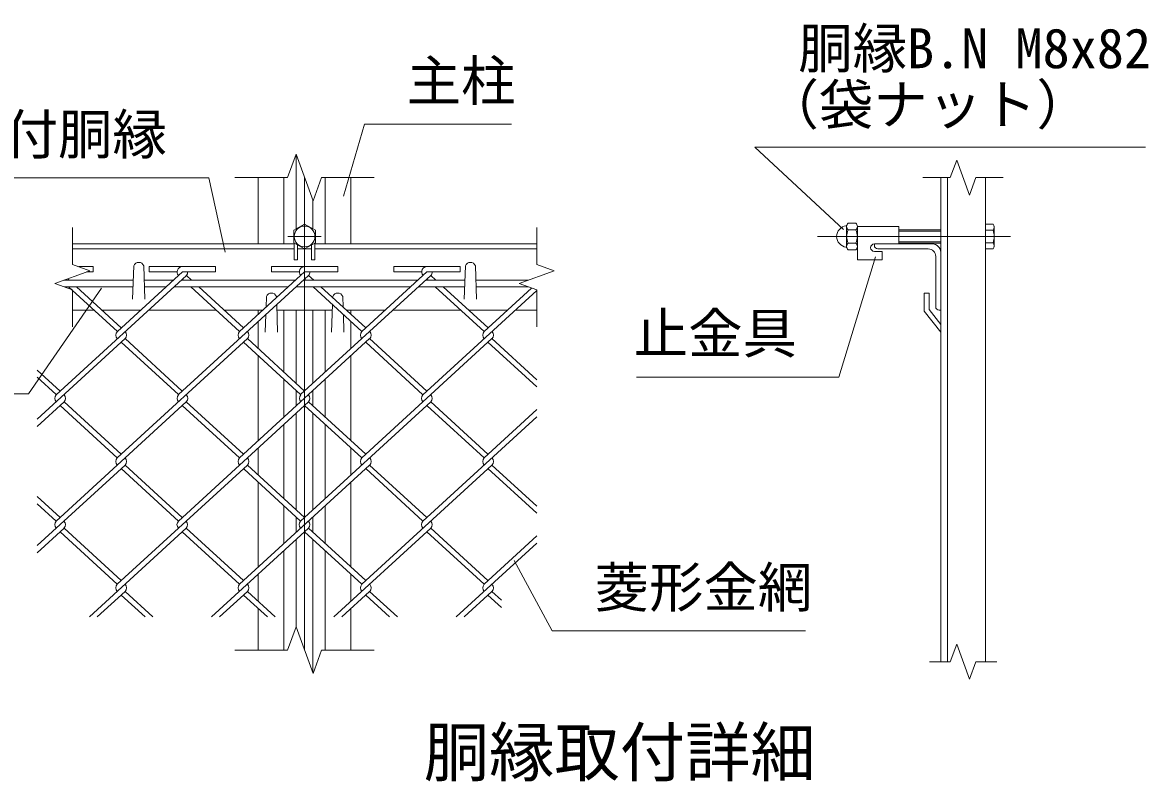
# Model space of a CAD drawing. Units: millimetres, scale not verified. Extents: x -4200 to 4200, y -2970 to 2970.
# Drawn here: x 1611 to 2969, y 70 to 985 of the extents above; entities that cross this region are included whole.
import ezdxf
from ezdxf.enums import TextEntityAlignment as Align

# ---------------------------------------------------------------- set-up
doc = ezdxf.new("R2010")
doc.units = ezdxf.units.MM
doc.header["$LTSCALE"] = 20
doc.linetypes.add('USER1', pattern=[50.8, 31.75, -6.35, 6.35, -6.35])
for name, color, linetype, lineweight in [('0-0_D-STR1', 1, 'Continuous', 18), ('0-1_D-BMK', 2, 'USER1', 13), ('0-2_D-STR-DIM', 7, 'Continuous', 9), ('0-3_D-STR3', 3, 'Continuous', 13), ('0-7_D-STR-TXT', 7, 'Continuous', 9), ('0-8_0', 7, 'Continuous', 9), ('0-A_D-STR2', 7, 'Continuous', 9)]:
    doc.layers.add(name, color=color, linetype=linetype, lineweight=lineweight)
doc.layers.add('0-9_D-TTL-TXT', color=7, linetype='Continuous')
doc.styles.add('ＭＳ ゴシック', font='')
doc.styles.get('ＭＳ ゴシック').set_extended_font_data('MS Gothic')

msp = doc.modelspace()

# ---------------------------------------------------------------- linework, layer by layer
at = {"layer": '0-0_D-STR1'}
for p, q in [((1940.8, 825.49), (1940.8, 736.26)), ((1894.8, 718.02), (1894.8, 798.02)), ((1925.8, 718.02), (1925.8, 798.02)), ((1975.8, 718.02), (1975.8, 798.02)), ((2006.8, 718.02), (2006.8, 798.02)), ((2718.11, 214.07), (2718.11, 798.02)), ((2726.11, 214.07), (2726.11, 798.02)), ((2772.11, 214.07), (2772.11, 798.02)), ((1960.8, 770.54), (1960.8, 736.26)), ((1670.8, 718.02), (1938.3, 718.02)), ((1670.8, 712.02), (1938.3, 712.02)), ((1942.3, 712.02), (1959.3, 712.02)), ((1963.3, 718.02), (2230.8, 718.02)), ((1963.3, 712.02), (2230.8, 712.02)), ((2638.11, 716.02), (2638.11, 718.02)), ((2638.11, 718.02), (2708.11, 718.02)), ((2642.11, 712.02), (2703.11, 712.02)), ((2718.11, 708.02), (2718.11, 638.02)), ((2712.11, 703.02), (2712.11, 642.02)), ((1744.8, 691.76), (1743.4, 651.51)), ((1756.8, 691.76), (1758.21, 651.51)), ((2144.8, 691.76), (2143.4, 651.51)), ((2156.8, 691.76), (2158.21, 651.51)), ((1904.8, 654.77), (1904.34, 641.56)), ((1916.8, 654.77), (1916.86, 653.04)), ((1984.8, 654.77), (1984.75, 653.23)), ((1996.8, 654.77), (1997.26, 641.76)), ((2704.11, 658.77), (2704.11, 639.02)), ((1917.15, 644.83), (1918.3, 611.77)), ((1984.45, 644.81), (1983.3, 611.77)), ((2704.11, 639.02), (2718.11, 620.92)), ((1670.8, 638.02), (1696.98, 638.02)), ((1706.43, 638.02), (1753.02, 638.02)), ((1762.49, 638.02), (1844.44, 638.02)), ((1853.89, 638.02), (1900.47, 638.02)), ((1894.8, 632.82), (1894.8, 638.02)), ((1904.04, 632.82), (1903.3, 611.77)), ((1917.39, 638.02), (1984.22, 638.02)), ((1925.8, 563.46), (1925.8, 638.02)), ((1940.8, 638.02), (1940.8, 549.72)), ((1960.8, 638.02), (1960.8, 549.72)), ((1975.8, 563.46), (1975.8, 638.02)), ((1997.57, 632.8), (1998.3, 611.77)), ((2047.93, 638.02), (2001.34, 638.02)), ((2006.8, 633.02), (2006.8, 638.02)), ((2139.33, 638.02), (2057.17, 638.02)), ((2195.38, 638.02), (2148.8, 638.02)), ((2230.8, 638.02), (2204.86, 638.02)), ((2698.11, 636.77), (2718.11, 611.77)), ((2716.11, 638.02), (2718.11, 638.02)), ((1894.8, 591.85), (1894.8, 624.36)), ((2006.8, 591.87), (2006.8, 624.34)), ((2718.11, 620.92), (2718.11, 611.77)), ((1894.8, 480.56), (1894.8, 583.19)), ((2006.8, 480.56), (2006.8, 583.19)), ((1925.8, 508.97), (1925.8, 554.78)), ((1975.8, 508.97), (1975.8, 554.78)), ((1940.8, 541.04), (1940.8, 522.71)), ((1960.8, 541.04), (1960.8, 522.71)), ((1940.8, 514.03), (1940.8, 397.24)), ((1960.8, 514.03), (1960.8, 397.24)), ((1925.8, 410.98), (1925.8, 500.28)), ((1975.8, 410.98), (1975.8, 500.28)), ((1894.8, 439.39), (1894.8, 471.88)), ((2006.8, 439.39), (2006.8, 471.88)), ((1894.8, 328.08), (1894.8, 430.71)), ((2006.8, 328.08), (2006.8, 430.71)), ((1925.8, 356.49), (1925.8, 402.3)), ((1975.8, 356.49), (1975.8, 402.3)), ((1940.8, 388.56), (1940.8, 370.23)), ((1960.8, 388.56), (1960.8, 370.23)), ((1940.8, 361.55), (1940.8, 255.49)), ((1960.8, 361.55), (1960.8, 200.54)), ((1925.8, 228.02), (1925.8, 347.81)), ((1975.8, 228.02), (1975.8, 347.81)), ((1894.8, 286.91), (1894.8, 319.4)), ((2006.8, 286.91), (2006.8, 319.4)), ((1894.8, 228.02), (1894.8, 278.23)), ((2006.8, 228.02), (2006.8, 278.23))]:
    msp.add_line(p, q, dxfattribs=at)
msp.add_lwpolyline([(2704.11, 658.77), (2698.11, 658.77), (2698.11, 636.77)], dxfattribs=at)
for centre, radius, start, end in [((2642.11, 716.02), 4, 180, 270), ((2703.11, 703.02), 9, 0, 90), ((2708.11, 708.02), 10, 0, 90), ((1750.8, 689.26), 6.5, 22.61986, 157.38014), ((2150.8, 689.26), 6.5, 22.61986, 157.38014), ((1910.8, 652.27), 6.5, 22.61986, 157.38014), ((1990.8, 652.27), 6.5, 22.61986, 157.38014), ((2716.11, 642.02), 4, 180, 270)]:
    msp.add_arc(centre, radius, start, end, dxfattribs=at)
at = {"layer": '0-1_D-BMK'}
for p, q in [((1950.8, 798.02), (1950.8, 228.02)), ((1970.8, 727.02), (1930.8, 727.02)), ((2569.65, 727.02), (2802.11, 727.02))]:
    msp.add_line(p, q, dxfattribs=at)
at = {"layer": '0-2_D-STR-DIM'}
for p, q in [((1930.28, 798.02), (1866.8, 798.02)), ((2034.8, 798.02), (1971.32, 798.02)), ((2696.61, 798.02), (2729.72, 798.02)), ((2760.5, 798.02), (2793.61, 798.02)), ((1670.8, 738.02), (1670.8, 693.41)), ((2230.8, 738.02), (2230.8, 693.41)), ((1691.95, 685.71), (1670.8, 693.41)), ((1649.66, 670.32), (1691.95, 685.71)), ((1670.8, 662.63), (1649.66, 670.32)), ((1670.8, 662.63), (1670.8, 618.02)), ((2230.8, 662.63), (2230.8, 618.02)), ((1930.28, 228.02), (1940.54, 256.21)), ((1940.54, 256.21), (1961.06, 199.83)), ((2737.42, 235.21), (2729.72, 214.07)), ((2752.81, 192.93), (2737.42, 235.21)), ((1930.28, 228.02), (1866.8, 228.02)), ((1961.06, 199.83), (1971.32, 228.02)), ((2034.8, 228.02), (1971.32, 228.02)), ((2704.61, 214.07), (2729.72, 214.07)), ((2760.5, 214.07), (2752.81, 192.93)), ((2760.5, 214.07), (2785.61, 214.07))]:
    msp.add_line(p, q, dxfattribs=at)
for points in [[(1930.28, 798.02), (1940.54, 826.21), (1961.06, 769.83), (1971.32, 798.02)], [(2760.5, 798.02), (2752.81, 776.87), (2737.42, 819.16), (2729.72, 798.02)], [(2230.8, 662.63), (2209.66, 670.32), (2251.95, 685.71), (2230.8, 693.41)]]:
    msp.add_lwpolyline(points, dxfattribs=at)
at = {"layer": '0-3_D-STR3'}
for p, q in [((2604.61, 739.49), (2604.61, 714.79)), ((2604.61, 739.49), (2604.61, 714.79)), ((2615.61, 743.22), (2606.61, 743.22)), ((2606.61, 735.12), (2615.61, 735.12)), ((2617.61, 739.49), (2617.61, 714.79)), ((2617.61, 739.49), (2617.61, 714.79)), ((2617.61, 739.02), (2667.61, 739.02)), ((2617.61, 739.02), (2617.61, 699.02)), ((2667.61, 739.02), (2667.61, 718.02)), ((2718.11, 735.02), (2667.61, 735.02)), ((2718.11, 733.52), (2667.61, 733.52)), ((2772.11, 742.03), (2781.32, 742.03)), ((2772.11, 742.03), (2772.11, 712.01)), ((2772.11, 734.52), (2781.32, 734.52)), ((2782.71, 739.62), (2781.32, 742.03)), ((2782.71, 739.62), (2782.71, 714.42)), ((2718.11, 720.52), (2667.61, 720.52)), ((1938.3, 719.22), (1938.3, 699.02)), ((1942.3, 716.91), (1942.3, 699.02)), ((1959.3, 716.91), (1959.3, 699.02)), ((1963.3, 719.22), (1963.3, 699.02)), ((2606.61, 718.92), (2615.61, 718.92)), ((2615.61, 710.82), (2606.61, 710.82)), ((2638.11, 718.02), (2667.61, 718.02)), ((2638.11, 709.02), (2647.61, 709.02)), ((2647.61, 709.02), (2647.61, 699.02)), ((2718.11, 719.02), (2667.61, 719.02)), ((2772.11, 719.51), (2781.32, 719.51)), ((2772.11, 712.01), (2781.32, 712.01)), ((2782.71, 714.42), (2781.32, 712.01)), ((1938.3, 699.02), (1942.3, 699.02)), ((1959.3, 699.02), (1963.3, 699.02)), ((2617.61, 699.02), (2647.61, 699.02)), ((1660.48, 674.26), (1744.19, 674.26)), ((1660.82, 666.26), (1743.91, 666.26)), ((1757.41, 674.26), (1792.57, 674.26)), ((1757.69, 666.26), (1783.84, 666.26)), ((1793.31, 666.26), (1931.3, 666.26)), ((1802.04, 674.26), (1940.03, 674.26)), ((1940.53, 666.26), (2078.75, 666.26)), ((1949.26, 674.26), (2087.48, 674.26)), ((2087.99, 666.26), (2143.91, 666.26)), ((2096.72, 674.26), (2144.19, 674.26)), ((2157.41, 674.26), (2220.48, 674.26)), ((2157.69, 666.26), (2220.82, 666.26))]:
    msp.add_line(p, q, dxfattribs=at)
msp.add_lwpolyline([(1963.8, 734.52), (1950.8, 742.03), (1937.8, 734.52), (1937.8, 719.51), (1950.8, 712.01), (1963.8, 719.51)], close=True, dxfattribs=at)
msp.add_circle((1950.8, 727.02), 12.5, dxfattribs=at)
for centre, radius, start, end in [((2605.61, 727.02), 13, 97.16806, 262.83194), ((2603.87, 740.91), 1, 277.16806, 350.16084), ((2609.69, 739.17), 5.08, 127.21089, 232.78911), ((2622.02, 727.02), 17.4, 152.26063, 207.73937), ((2600.21, 727.02), 17.4, 332.26063, 27.73937), ((2612.54, 739.17), 5.08, 307.21089, 52.78911), ((2775.84, 738.28), 6.64, 325.61585, 34.38415), ((2757.64, 727.02), 24.84, 342.4121, 17.5879), ((2603.87, 713.13), 1, 16.57981, 82.83194), ((2609.71, 714.87), 5.1, 127.42505, 232.57495), ((2612.51, 714.87), 5.1, 307.42505, 52.57495), ((2638.11, 713.52), 4.5, 90, 270), ((2775.84, 715.76), 6.64, 325.61585, 34.38415)]:
    msp.add_arc(centre, radius, start, end, dxfattribs=at)
at = {"layer": '0-7_D-STR-TXT'}
for points in [[(2965.03, 834.91), (2493.81, 834.91), (2601.03, 735.25)], [(1526.3, 797.88), (1835.34, 797.88), (1854.84, 708.3)], [(2351.22, 557.47), (2595.04, 557.47), (2639.36, 702.62)], [(1436.83, 537.13), (1617.7, 537.13), (1705.69, 664.61)], [(2555.05, 251.11), (2249.55, 251.11), (2203.66, 336.19)]]:
    msp.add_lwpolyline(points, dxfattribs=at)
at = {"layer": '0-8_0'}
msp.add_lwpolyline([(2200.39, 862.71), (2023.07, 862.71), (1997.61, 775.57)], dxfattribs=at)
at = {"layer": '0-A_D-STR2'}
for p, q in [((1808.19, 679.89), (1651.27, 536.11)), ((1678.43, 690.63), (1696, 690.63)), ((1687.88, 684.23), (1696, 684.23)), ((1696, 684.23), (1696, 690.63)), ((1803.45, 684.23), (1724.99, 612.33)), ((1763.45, 684.23), (1763.45, 690.63)), ((1763.45, 690.63), (1843.45, 690.63)), ((1763.45, 684.23), (1797.03, 684.23)), ((1955.53, 680), (1798.61, 536.21)), ((1803.45, 684.23), (1843.45, 684.23)), ((1814.34, 674.26), (1808.19, 679.89)), ((1843.45, 684.23), (1843.45, 690.63)), ((1950.91, 684.23), (1872.44, 612.33)), ((1910.91, 684.23), (1910.91, 690.63)), ((1910.91, 690.63), (1990.91, 690.63)), ((1910.91, 684.23), (1944.48, 684.23)), ((2102.98, 680), (1946.07, 536.21)), ((1950.91, 684.23), (1990.91, 684.23)), ((1961.79, 674.26), (1955.53, 680)), ((1990.91, 684.23), (1990.91, 690.63)), ((2098.47, 684.33), (2019.9, 612.33)), ((2058.47, 684.33), (2058.47, 690.73)), ((2058.47, 690.73), (2138.47, 690.73)), ((2058.47, 684.33), (2092.05, 684.33)), ((2098.47, 684.33), (2138.47, 684.33)), ((2109.25, 674.26), (2102.98, 680)), ((2138.47, 684.33), (2138.47, 690.73)), ((1666.88, 674.26), (1665.06, 675.93)), ((1724.99, 612.33), (1666.14, 666.26)), ((1729.73, 616.67), (1675.61, 666.26)), ((1804.86, 674.26), (1803.45, 675.55)), ((1872.44, 612.33), (1813.59, 666.26)), ((1877.18, 616.67), (1823.07, 666.26)), ((1952.32, 674.26), (1950.79, 675.66)), ((2019.9, 612.33), (1961.05, 666.26)), ((2024.64, 616.67), (1970.52, 666.26)), ((2099.77, 674.26), (2098.25, 675.66)), ((2167.36, 612.33), (2108.5, 666.26)), ((2172.09, 616.67), (2117.98, 666.26)), ((2230.8, 661.79), (2093.63, 536.09)), ((2224.67, 664.86), (2167.36, 612.33)), ((1734.36, 603.77), (1628.3, 506.59)), ((1881.8, 603.76), (1724.88, 459.97)), ((1798.61, 536.21), (1729.62, 599.43)), ((1803.35, 540.55), (1734.36, 603.77)), ((2029.25, 603.76), (1872.34, 459.97)), ((1946.07, 536.21), (1877.07, 599.43)), ((1950.8, 540.55), (1881.81, 603.77)), ((2176.71, 603.76), (2019.79, 459.97)), ((2093.63, 536.09), (2024.52, 599.42)), ((2098.36, 540.43), (2029.25, 603.76)), ((2230.8, 545.52), (2171.97, 599.42)), ((2230.8, 554.2), (2176.71, 603.76)), ((1655.89, 540.55), (1628.3, 565.83)), ((1651.15, 536.21), (1628.3, 557.15)), ((1660.63, 527.53), (1628.3, 497.91)), ((1808.08, 527.53), (1651.15, 383.73)), ((1724.88, 459.97), (1655.89, 523.19)), ((1729.62, 464.31), (1660.63, 527.53)), ((1955.54, 527.53), (1798.61, 383.73)), ((1872.34, 459.97), (1803.35, 523.19)), ((1877.07, 464.31), (1808.08, 527.53)), ((2102.98, 527.52), (1946.07, 383.73)), ((2019.79, 459.97), (1950.8, 523.19)), ((2024.53, 464.31), (1955.54, 527.53)), ((2167.24, 459.96), (2098.66, 522.8)), ((2171.97, 464.3), (2102.98, 527.52)), ((2230.8, 518.21), (2167.24, 459.96)), ((2230.8, 509.53), (2093.52, 383.73)), ((1734.36, 451.29), (1628.3, 354.11)), ((1881.81, 451.29), (1724.88, 307.49)), ((1803.35, 388.07), (1734.36, 451.29)), ((2029.27, 451.29), (1872.34, 307.49)), ((1950.8, 388.07), (1881.81, 451.29)), ((2176.71, 451.28), (2019.79, 307.49)), ((2098.26, 388.07), (2029.27, 451.29)), ((2230.8, 401.72), (2176.71, 451.28)), ((1798.61, 383.74), (1729.62, 446.95)), ((1946.07, 383.73), (1877.49, 446.57)), ((2093.52, 383.73), (2024.53, 446.95)), ((2230.8, 393.04), (2171.97, 446.94)), ((1655.89, 388.07), (1628.3, 413.36)), ((1651.15, 383.73), (1628.3, 404.67)), ((1660.63, 375.05), (1628.3, 345.43)), ((1724.88, 307.49), (1655.89, 370.71)), ((1729.62, 311.84), (1660.63, 375.05)), ((1808.08, 375.05), (1691.27, 268.02)), ((1872.34, 307.49), (1803.35, 370.71)), ((1877.07, 311.84), (1808.08, 375.05)), ((1955.54, 375.05), (1838.73, 268.02)), ((2019.79, 307.49), (1950.8, 370.71)), ((2024.53, 311.84), (1955.54, 375.05)), ((2102.99, 375.05), (1986.19, 268.02)), ((2167.25, 307.49), (2098.26, 370.71)), ((2171.99, 311.84), (2102.99, 375.05)), ((2230.8, 357.05), (2133.64, 268.02)), ((2230.8, 365.73), (2167.25, 307.49)), ((1734.36, 298.81), (1700.75, 268.02)), ((1767.96, 268.02), (1734.36, 298.81)), ((1881.81, 298.81), (1848.2, 268.02)), ((1915.42, 268.02), (1881.81, 298.81)), ((2029.27, 298.81), (1995.66, 268.02)), ((2062.87, 268.02), (2029.27, 298.81)), ((2176.72, 298.81), (2143.11, 268.02)), ((2188.3, 288.2), (2176.72, 298.81)), ((1758.49, 268.02), (1729.62, 294.47)), ((1905.95, 268.02), (1877.07, 294.47)), ((2053.4, 268.02), (2024.53, 294.47)), ((2188.3, 279.52), (2171.99, 294.47))]:
    msp.add_line(p, q, dxfattribs=at)
for centre, start, end in [((1803.45, 684.23), 95, 222.5), ((1803.45, 684.23), 317.5, 0), ((1950.91, 684.23), 85, 222.5), ((1950.91, 684.23), 317.5, 0), ((2098.47, 684.33), 85, 222.5), ((2098.36, 684.23), 317.5, 0.89905), ((1729.73, 607.99), 137.5, 222.5), ((1729.73, 607.99), 317.5, 42.5), ((1877.18, 607.99), 137.5, 222.5), ((1877.18, 607.99), 317.5, 42.5), ((2024.64, 607.99), 137.5, 222.5), ((2024.64, 607.99), 317.5, 42.5), ((2172.09, 607.99), 137.5, 222.5), ((2172.09, 607.99), 317.5, 42.5), ((1656, 531.75), 137.5, 222.5), ((1656, 531.75), 317.5, 42.5), ((1803.45, 531.75), 137.5, 222.5), ((1803.45, 531.75), 317.5, 42.5), ((1950.91, 531.75), 137.5, 222.5), ((1950.91, 531.75), 317.5, 42.5), ((2098.36, 531.75), 137.5, 222.5), ((2098.36, 531.75), 317.5, 42.5), ((1729.62, 455.63), 137.5, 222.5), ((1729.62, 455.63), 317.5, 42.5), ((1877.07, 455.63), 137.5, 222.5), ((1877.07, 455.63), 317.5, 42.5), ((2024.64, 455.51), 137.5, 222.5), ((2024.64, 455.51), 317.5, 42.5), ((2172.09, 455.51), 137.5, 222.5), ((2172.09, 455.51), 317.5, 42.5), ((1655.88, 379.38), 137.5, 222.5), ((1655.88, 379.38), 317.5, 42.5), ((1803.33, 379.38), 137.5, 222.5), ((1803.33, 379.38), 317.5, 42.5), ((1950.79, 379.38), 137.5, 222.5), ((1950.79, 379.38), 317.5, 42.5), ((2098.25, 379.38), 137.5, 222.5), ((2098.25, 379.38), 317.5, 42.5), ((1729.62, 303.15), 137.5, 222.5), ((1729.62, 303.15), 317.5, 42.5), ((1877.07, 303.15), 137.5, 222.5), ((1877.07, 303.15), 317.5, 42.5), ((2024.64, 303.04), 137.5, 222.5), ((2024.64, 303.04), 317.5, 42.5), ((2172.09, 303.04), 137.5, 222.5), ((2172.09, 303.04), 317.5, 42.5)]:
    msp.add_arc(centre, 6.42, start, end, dxfattribs=at)

# ---------------------------------------------------------------- texts
at = {"layer": '0-7_D-STR-TXT', "style": 'ＭＳ ゴシック'}
for s, p in [('胴縁B.N M8x82', (2546.25, 915.63)), ('主柱', (2073.99, 876.44)), ('（袋ナット）', (2505.64, 847.75)), ('爪付胴縁', (1522.24, 811.87)), ('止金具', (2347.92, 571.71)), ('菱形金網', (2300.73, 265.34))]:
    msp.add_text(s, height=48.09, dxfattribs=at).set_placement(p, align=Align.BOTTOM_LEFT)
at = {"layer": '0-9_D-TTL-TXT', "style": 'ＭＳ ゴシック'}
msp.add_text('胴縁取付詳細', height=57.77, dxfattribs=at).set_placement((2094.55, 58.65), align=Align.BOTTOM_LEFT)

doc.saveas('drawing.dxf')
